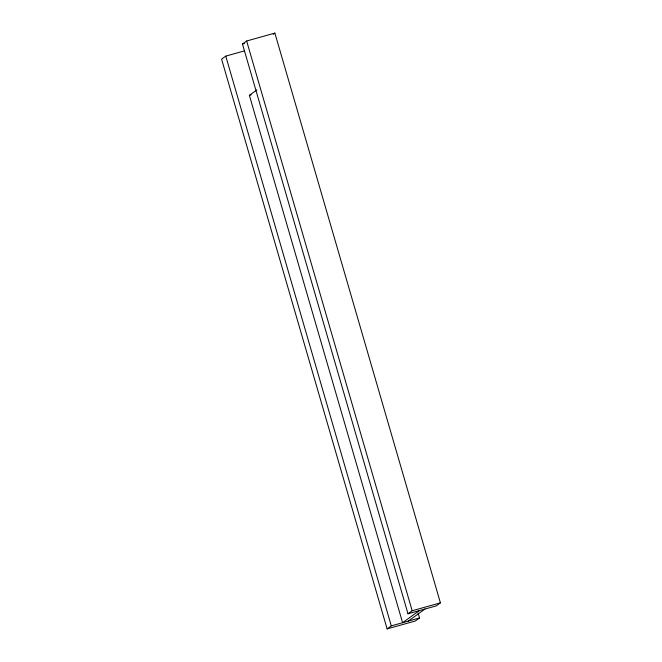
<?xml version="1.0" encoding="UTF-8"?>
<svg xmlns="http://www.w3.org/2000/svg" width="662" height="662" viewBox="0 0 662 662"><rect width="100%" height="100%" fill="white"/><g stroke="black" fill="none" stroke-linecap="round" stroke-linejoin="round"><path stroke-width="0.99" d="M244.27 50.941L225.767 56.121L221.588 59.15L387.121 628.9L415.355 620.997L419.534 617.969L418.086 613.012M242.466 44.031L246.645 41.003L274.879 33.1L440.412 602.85L436.233 605.879L407.999 613.782L242.466 44.031L244.419 43.485M273.207 34.308L274.879 33.1M419.294 610.621L402.587 622.719L249.375 95.336L256.889 89.9M387.121 628.9L391.292 625.88L419.534 617.969M407.999 613.782L412.178 610.753L440.412 602.85M408.239 621.13L424.938 609.04M249.375 95.336L251.254 94.815M246.645 41.003L412.178 610.753M225.767 56.121L391.292 625.88"/></g></svg>
